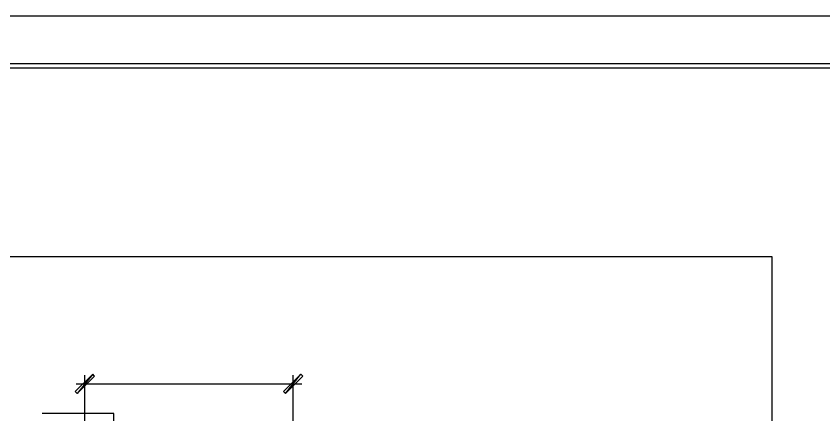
# Model space of a CAD drawing. Header units: millimetres. Extents: x 10 to 831, y 7 to 587.
# Drawn here: x 481.9 to 572.7, y 542 to 586.9 of the extents above; entities that cross this region are included whole.
import ezdxf

# ---------------------------------------------------------------- set-up
doc = ezdxf.new("R2010")
doc.units = ezdxf.units.MM
doc.layers.get('0').update_dxf_attribs({"linetype": 'CONTINUOUS'})

msp = doc.modelspace()

# ---------------------------------------------------------------- linework, layer by layer
at = {"color": 9}
for p, q in [((831.144, 586.863), (10.163, 586.863)), ((825.779, 581.501), (15.5291, 581.501))]:
    msp.add_line(p, q, dxfattribs=at)
at = {"color": 0}
for p, q in [((714.005, 581.007), (20.4088, 581.007)), ((566.91, 559.812), (439.995, 559.812)), ((566.91, 185.004), (566.91, 559.812)), ((488.52, 544.636), (490.478, 546.594)), ((490.478, 546.594), (488.731, 544.435)), ((490.478, 546.594), (488.731, 544.435)), ((490.478, 546.594), (488.731, 544.435)), ((490.478, 546.594), (488.731, 544.435)), ((488.731, 544.435), (490.679, 546.382)), ((488.731, 544.435), (490.679, 546.382)), ((489.599, 538.371), (489.599, 546.488)), ((490.679, 546.382), (490.478, 546.594)), ((490.679, 546.382), (490.478, 546.594)), ((513.898, 546.594), (511.951, 544.636)), ((513.898, 546.594), (511.951, 544.636)), ((512.152, 544.435), (513.898, 546.594)), ((512.152, 544.435), (513.898, 546.594)), ((512.152, 544.435), (513.898, 546.594)), ((512.152, 544.435), (513.898, 546.594)), ((514.11, 546.382), (512.152, 544.435)), ((513.031, 538.371), (513.031, 546.488)), ((513.898, 546.594), (514.11, 546.382)), ((513.898, 546.594), (514.11, 546.382)), ((488.625, 545.514), (514.004, 545.514)), ((488.731, 544.435), (488.52, 544.636)), ((488.731, 544.435), (488.52, 544.636)), ((511.951, 544.636), (512.152, 544.435)), ((511.951, 544.636), (512.152, 544.435)), ((492.838, 542.191), (484.773, 542.191)), ((492.838, 538.381), (492.838, 542.191))]:
    msp.add_line(p, q, dxfattribs=at)

doc.saveas('drawing.dxf')
